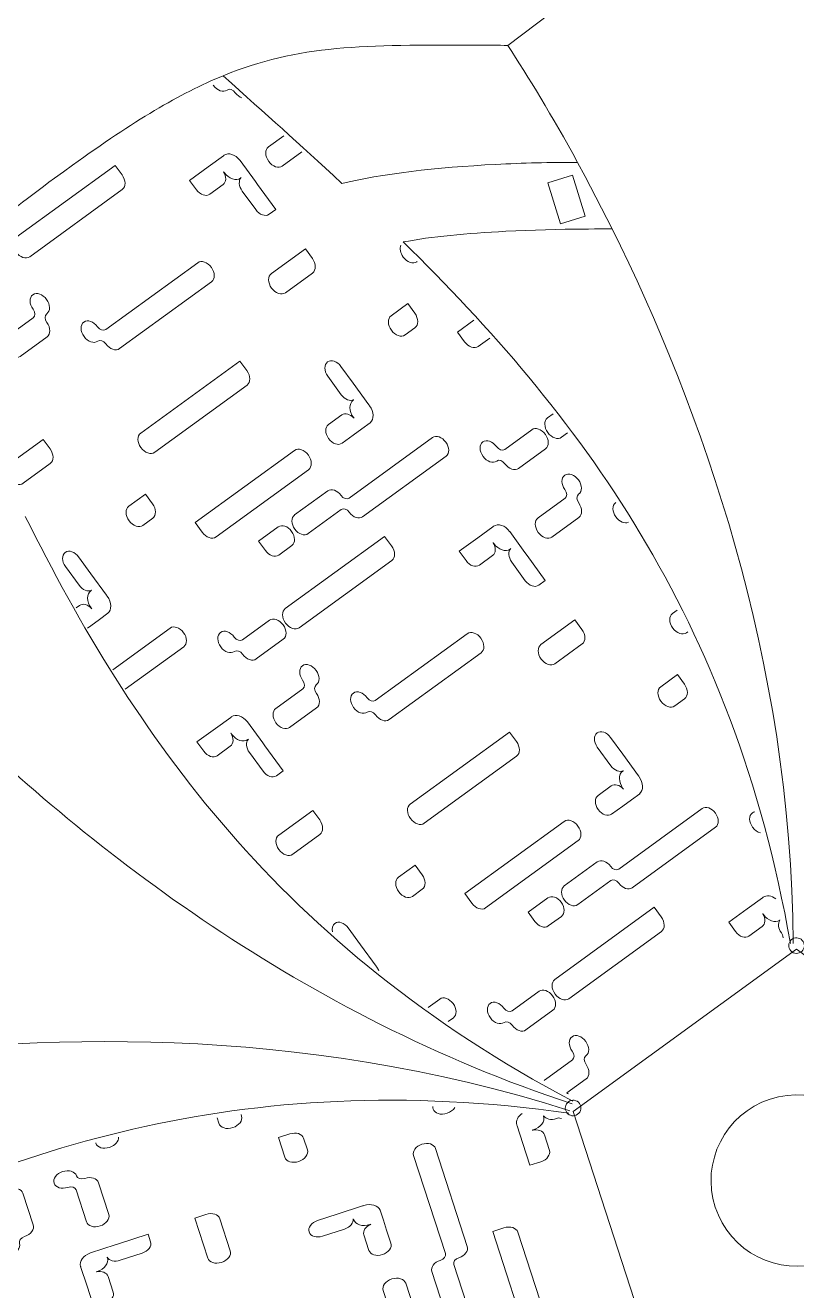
# Model space of a CAD drawing. Header units: inches. Extents: x -134 to 2453, y -1216 to 100.
# Drawn here: x 812.9 to 961.6, y -291.8 to -47.9 of the extents above; entities that cross this region are included whole.
import ezdxf

# ---------------------------------------------------------------- set-up
doc = ezdxf.new("R2010")
doc.units = ezdxf.units.IN
doc.header["$MEASUREMENT"] = 0
for name, color, linetype in [('creasing lines', 7, 'Continuous'), ('red cutouts', 7, 'Continuous'), ('your design', 7, 'Continuous')]:
    doc.layers.add(name, color=color, linetype=linetype)

# ---------------------------------------------------------------- blocks, each defined once
blk = doc.blocks.new('block 6')
at = {"layer": 'your design', "color": 3, "lineweight": 5}
blk.add_lwpolyline([(888.48, -93.44), (888.41, -93.49)], dxfattribs=at)
for points, knots in [([(854.65, -61.92), (854.2, -61.75), (853.75, -61.4), (853.4, -60.92), (852.96, -60.31), (852.25, -60.07), (851.82, -60.39), (851.1, -60.91), (849.93, -60.51), (849.18, -59.49), (849.17, -59.48), (849.16, -59.46), (849.15, -59.44)], [0, 0, 0, 0, 1, 1, 1, 2, 2, 2, 3, 3, 3, 4, 4, 4, 4]), ([(866.21, -72.31), (866.21, -72.31), (862.46, -75.04), (862.46, -75.04), (861.74, -75.56), (860.57, -75.16), (859.83, -74.14), (859.09, -73.12), (859.07, -71.88), (859.79, -71.36), (859.79, -71.36), (862.77, -69.19), (862.77, -69.19)], [0, 0, 0, 0, 1, 1, 1, 2, 2, 2, 3, 3, 3, 4, 4, 4, 4]), ([(844.6, -77.8), (844.6, -77.8), (848.16, -75.21), (848.16, -75.21), (848.16, -75.21), (851.1, -73.08), (851.1, -73.08), (851.14, -73.04), (851.18, -73.01), (851.22, -72.97), (852.06, -72.36), (853.42, -72.81), (854.31, -73.96), (854.31, -73.96), (854.32, -73.96), (854.32, -73.96), (854.32, -73.96), (857.27, -78.01), (857.27, -78.01), (857.27, -78.01), (857.68, -78.58), (857.68, -78.58), (857.68, -78.58), (861.19, -83.41), (861.19, -83.41), (861.19, -83.41), (859.92, -84.33), (859.92, -84.33), (859.21, -84.84), (858.06, -84.45), (857.34, -83.45), (857.34, -83.45), (854.72, -79.86), (854.72, -79.86), (854.06, -78.94), (853.99, -77.85), (854.52, -77.28), (854.52, -77.28), (854.52, -77.28), (854.52, -77.28), (854.49, -77.31), (854.46, -77.34), (854.42, -77.37), (853.56, -77.99), (852.15, -77.51), (851.27, -76.3), (851.23, -76.24), (851.19, -76.19), (851.16, -76.13), (851.16, -76.13), (851.15, -76.14), (851.15, -76.14), (851.72, -77.08), (851.69, -78.15), (851.03, -78.62), (851.03, -78.62), (848.49, -80.47), (848.49, -80.47), (847.78, -80.98), (846.64, -80.6), (845.91, -79.6), (845.91, -79.6), (844.6, -77.8), (844.6, -77.8)], [0, 0, 0, 0, 1, 1, 1, 2, 2, 2, 3, 3, 3, 4, 4, 4, 5, 5, 5, 6, 6, 6, 7, 7, 7, 8, 8, 8, 9, 9, 9, 10, 10, 10, 11, 11, 11, 12, 12, 12, 13, 13, 13, 14, 14, 14, 15, 15, 15, 16, 16, 16, 17, 17, 17, 18, 18, 18, 19, 19, 19, 20, 20, 20, 21, 21, 21, 21]), ([(811.08, -88.82), (811.08, -88.82), (830.23, -74.91), (830.23, -74.91), (830.23, -74.91), (831.57, -76.76), (831.57, -76.76), (832.32, -77.79), (832.34, -79.03), (831.61, -79.56), (831.61, -79.56), (813.77, -92.52), (813.77, -92.52), (813.05, -93.05), (811.87, -92.65), (811.12, -91.62), (810.37, -90.59), (810.35, -89.35), (811.08, -88.82)], [0, 0, 0, 0, 1, 1, 1, 2, 2, 2, 3, 3, 3, 4, 4, 4, 5, 5, 5, 6, 6, 6, 6]), ([(868.29, -95.66), (868.29, -95.66), (863.05, -99.47), (863.05, -99.47), (862.32, -100), (861.14, -99.59), (860.39, -98.57), (859.64, -97.54), (859.63, -96.29), (860.36, -95.76), (860.36, -95.76), (866.9, -91), (866.9, -91), (866.9, -91), (868.25, -92.86), (868.25, -92.86), (869, -93.89), (869.01, -95.13), (868.29, -95.66)], [0, 0, 0, 0, 1, 1, 1, 2, 2, 2, 3, 3, 3, 4, 4, 4, 5, 5, 5, 6, 6, 6, 6]), ([(888.41, -93.49), (887.68, -94.02), (886.5, -93.62), (885.75, -92.59), (885.19, -91.82), (885.04, -90.92), (885.31, -90.3)], [0, 0, 0, 0, 1, 1, 1, 2, 2, 2, 2]), ([(848.78, -94.57), (849.52, -95.59), (849.54, -96.83), (848.82, -97.36), (848.82, -97.36), (831.1, -110.23), (831.1, -110.23), (830.37, -110.76), (829.2, -110.36), (828.46, -109.34), (828.02, -108.72), (827.31, -108.49), (826.88, -108.8), (826.16, -109.33), (824.99, -108.93), (824.24, -107.91), (823.5, -106.89), (823.49, -105.65), (824.21, -105.12), (824.93, -104.6), (826.1, -105), (826.84, -106.02), (827.29, -106.63), (827.99, -106.87), (828.42, -106.55), (828.42, -106.55), (846.15, -93.68), (846.15, -93.68), (846.87, -93.15), (848.04, -93.55), (848.78, -94.57)], [0, 0, 0, 0, 1, 1, 1, 2, 2, 2, 3, 3, 3, 4, 4, 4, 5, 5, 5, 6, 6, 6, 7, 7, 7, 8, 8, 8, 9, 9, 9, 10, 10, 10, 10]), ([(809.25, -108.08), (809.25, -108.08), (814.44, -104.3), (814.44, -104.3), (814.88, -103.99), (814.87, -103.25), (814.42, -102.64), (813.68, -101.62), (813.66, -100.38), (814.39, -99.85), (815.11, -99.33), (816.28, -99.73), (817.02, -100.75), (817.76, -101.77), (817.78, -103.01), (817.06, -103.53), (816.63, -103.85), (816.63, -104.59), (817.08, -105.2), (817.82, -106.22), (817.84, -107.46), (817.12, -107.98), (817.12, -107.98), (811.92, -111.76), (811.92, -111.76), (811.2, -112.28), (810.02, -111.89), (809.28, -110.86), (808.54, -109.84), (808.52, -108.61), (809.25, -108.08)], [0, 0, 0, 0, 1, 1, 1, 2, 2, 2, 3, 3, 3, 4, 4, 4, 5, 5, 5, 6, 6, 6, 7, 7, 7, 8, 8, 8, 9, 9, 9, 10, 10, 10, 10]), ([(883.44, -103.89), (883.44, -103.89), (886.65, -101.56), (886.65, -101.56), (886.65, -101.56), (887.99, -103.41), (887.99, -103.41), (888.74, -104.44), (888.75, -105.69), (888.03, -106.21), (888.03, -106.21), (886.13, -107.59), (886.13, -107.59), (885.4, -108.12), (884.22, -107.72), (883.48, -106.69), (882.73, -105.66), (882.71, -104.42), (883.44, -103.89)], [0, 0, 0, 0, 1, 1, 1, 2, 2, 2, 3, 3, 3, 4, 4, 4, 5, 5, 5, 6, 6, 6, 6]), ([(902.44, -108.19), (902.44, -108.19), (900.22, -109.8), (900.22, -109.8), (899.5, -110.33), (898.32, -109.93), (897.57, -108.9), (897.57, -108.9), (896.22, -107.05), (896.22, -107.05), (896.22, -107.05), (899.35, -104.77), (899.35, -104.77)], [0, 0, 0, 0, 1, 1, 1, 2, 2, 2, 3, 3, 3, 4, 4, 4, 4]), ([(854.27, -112.63), (854.27, -112.63), (855.62, -114.48), (855.62, -114.48), (856.37, -115.51), (856.38, -116.76), (855.66, -117.28), (855.66, -117.28), (837.86, -130.22), (837.86, -130.22), (837.13, -130.74), (835.95, -130.34), (835.2, -129.31), (834.46, -128.28), (834.44, -127.04), (835.17, -126.51), (835.17, -126.51), (854.27, -112.63), (854.27, -112.63)], [0, 0, 0, 0, 1, 1, 1, 2, 2, 2, 3, 3, 3, 4, 4, 4, 5, 5, 5, 6, 6, 6, 6]), ([(873.9, -123.02), (874.54, -122.55), (875.55, -122.84), (876.28, -123.65), (876.28, -123.65), (876.28, -123.65), (876.28, -123.65), (876.24, -123.6), (876.2, -123.55), (876.16, -123.5), (875.28, -122.29), (875.26, -120.8), (876.12, -120.17), (876.15, -120.15), (876.2, -120.12), (876.24, -120.1), (876.24, -120.1), (876.23, -120.1), (876.23, -120.1), (875.52, -120.44), (874.5, -120.04), (873.83, -119.12), (873.83, -119.12), (871.21, -115.52), (871.21, -115.52), (870.49, -114.52), (870.47, -113.31), (871.18, -112.8), (871.88, -112.28), (873.03, -112.67), (873.76, -113.67), (873.76, -113.67), (876.1, -116.9), (876.1, -116.9), (876.1, -116.9), (876.1, -116.9), (876.1, -116.9), (876.1, -116.9), (879.12, -121.06), (879.12, -121.06), (879.17, -121.12), (879.22, -121.18), (879.27, -121.24), (880.13, -122.43), (880.16, -123.87), (879.37, -124.52), (879.37, -124.52), (879.37, -124.54), (879.37, -124.54), (879.37, -124.54), (877.78, -125.7), (877.78, -125.7), (877.78, -125.7), (876.11, -126.91), (876.11, -126.91), (876.11, -126.91), (873.97, -128.47), (873.97, -128.47), (873.26, -128.98), (872.11, -128.59), (871.39, -127.59), (870.66, -126.59), (870.64, -125.38), (871.35, -124.87), (871.35, -124.87), (873.9, -123.02), (873.9, -123.02)], [0, 0, 0, 0, 1, 1, 1, 2, 2, 2, 3, 3, 3, 4, 4, 4, 5, 5, 5, 6, 6, 6, 7, 7, 7, 8, 8, 8, 9, 9, 9, 10, 10, 10, 11, 11, 11, 12, 12, 12, 13, 13, 13, 14, 14, 14, 15, 15, 15, 16, 16, 16, 17, 17, 17, 18, 18, 18, 19, 19, 19, 20, 20, 20, 21, 21, 21, 22, 22, 22, 22]), ([(917.42, -126.47), (917.42, -126.47), (916.27, -127.31), (916.27, -127.31), (915.55, -127.84), (914.37, -127.44), (913.62, -126.41), (912.87, -125.38), (912.85, -124.13), (913.58, -123.6), (913.58, -123.6), (914.65, -122.83), (914.65, -122.83)], [0, 0, 0, 0, 1, 1, 1, 2, 2, 2, 3, 3, 3, 4, 4, 4, 4]), ([(901.1, -128.22), (901.83, -127.69), (903, -128.09), (903.74, -129.11), (904.19, -129.73), (904.89, -129.96), (905.32, -129.65), (905.32, -129.65), (910.52, -125.87), (910.52, -125.87), (911.24, -125.35), (912.41, -125.75), (913.15, -126.77), (913.9, -127.79), (913.91, -129.03), (913.19, -129.55), (913.19, -129.55), (907.99, -133.33), (907.99, -133.33), (907.27, -133.85), (906.1, -133.45), (905.36, -132.43), (904.91, -131.82), (904.21, -131.58), (903.78, -131.9), (903.05, -132.42), (901.88, -132.02), (901.14, -131), (900.4, -129.98), (900.38, -128.74), (901.1, -128.22)], [0, 0, 0, 0, 1, 1, 1, 2, 2, 2, 3, 3, 3, 4, 4, 4, 5, 5, 5, 6, 6, 6, 7, 7, 7, 8, 8, 8, 9, 9, 9, 10, 10, 10, 10]), ([(809.31, -134.06), (809.2, -133.41), (809.36, -132.81), (809.81, -132.49), (809.81, -132.49), (816.36, -127.73), (816.36, -127.73), (816.36, -127.73), (817.7, -129.58), (817.7, -129.58), (818.45, -130.61), (818.47, -131.86), (817.74, -132.38), (817.74, -132.38), (812.5, -136.19), (812.5, -136.19), (811.82, -136.69), (810.74, -136.36), (809.99, -135.47)], [0, 0, 0, 0, 1, 1, 1, 2, 2, 2, 3, 3, 3, 4, 4, 4, 5, 5, 5, 6, 6, 6, 6]), ([(894.01, -130.98), (894.01, -130.98), (877.94, -142.65), (877.94, -142.65), (877.24, -143.17), (876.09, -142.78), (875.37, -141.78), (874.94, -141.18), (874.25, -140.95), (873.83, -141.26), (873.83, -141.26), (873.82, -141.26), (873.82, -141.26), (873.82, -141.26), (873.82, -141.26), (873.82, -141.26), (873.82, -141.26), (867.44, -145.89), (867.44, -145.89), (866.73, -146.41), (865.59, -146.02), (864.87, -145.02), (864.15, -144.03), (864.13, -142.82), (864.83, -142.31), (864.83, -142.31), (864.84, -142.31), (864.84, -142.31), (864.84, -142.31), (864.83, -142.3), (864.83, -142.3), (864.83, -142.3), (871.22, -137.67), (871.22, -137.67), (871.92, -137.15), (873.07, -137.54), (873.79, -138.54), (874.22, -139.14), (874.91, -139.37), (875.34, -139.06), (875.34, -139.06), (891.4, -127.39), (891.4, -127.39), (892.11, -126.88), (893.25, -127.27), (893.97, -128.26), (894.7, -129.26), (894.71, -130.47), (894.01, -130.98)], [0, 0, 0, 0, 1, 1, 1, 2, 2, 2, 3, 3, 3, 4, 4, 4, 5, 5, 5, 6, 6, 6, 7, 7, 7, 8, 8, 8, 9, 9, 9, 10, 10, 10, 11, 11, 11, 12, 12, 12, 13, 13, 13, 14, 14, 14, 15, 15, 15, 16, 16, 16, 16]), ([(849.68, -146.53), (848.95, -147.05), (847.77, -146.65), (847.02, -145.62), (847.02, -145.62), (845.68, -143.77), (845.68, -143.77), (845.68, -143.77), (864.82, -129.86), (864.82, -129.86), (865.55, -129.33), (866.73, -129.73), (867.48, -130.76), (868.23, -131.79), (868.24, -133.04), (867.52, -133.57), (867.52, -133.57), (849.68, -146.53), (849.68, -146.53)], [0, 0, 0, 0, 1, 1, 1, 2, 2, 2, 3, 3, 3, 4, 4, 4, 5, 5, 5, 6, 6, 6, 6]), ([(911.75, -142.87), (911.75, -142.87), (916.95, -139.09), (916.95, -139.09), (917.38, -138.78), (917.37, -138.04), (916.92, -137.42), (916.18, -136.4), (916.17, -135.17), (916.89, -134.64), (917.61, -134.12), (918.78, -134.51), (919.52, -135.53), (920.27, -136.56), (920.28, -137.79), (919.56, -138.32), (919.13, -138.63), (919.14, -139.37), (919.58, -139.99), (920.32, -141.01), (920.34, -142.24), (919.62, -142.77), (919.62, -142.77), (914.42, -146.55), (914.42, -146.55), (913.7, -147.07), (912.53, -146.67), (911.78, -145.65), (911.04, -144.63), (911.03, -143.39), (911.75, -142.87)], [0, 0, 0, 0, 1, 1, 1, 2, 2, 2, 3, 3, 3, 4, 4, 4, 5, 5, 5, 6, 6, 6, 7, 7, 7, 8, 8, 8, 9, 9, 9, 10, 10, 10, 10]), ([(832.89, -140.61), (832.89, -140.61), (836.1, -138.28), (836.1, -138.28), (836.1, -138.28), (837.45, -140.13), (837.45, -140.13), (838.19, -141.16), (838.21, -142.41), (837.48, -142.94), (837.48, -142.94), (835.59, -144.32), (835.59, -144.32), (834.86, -144.84), (833.68, -144.44), (832.93, -143.41), (832.18, -142.38), (832.17, -141.14), (832.89, -140.61)], [0, 0, 0, 0, 1, 1, 1, 2, 2, 2, 3, 3, 3, 4, 4, 4, 5, 5, 5, 6, 6, 6, 6]), ([(929.16, -143.71), (928.43, -144.03), (927.42, -143.62), (926.75, -142.69), (926, -141.67), (925.99, -140.44), (926.71, -139.91), (926.72, -139.9), (926.73, -139.9), (926.75, -139.89)], [0, 0, 0, 0, 1, 1, 1, 2, 2, 2, 3, 3, 3, 3]), ([(913.14, -154.92), (913.14, -154.92), (911.87, -155.84), (911.87, -155.84), (911.17, -156.35), (910.02, -155.96), (909.29, -154.97), (909.29, -154.97), (906.68, -151.37), (906.68, -151.37), (906.02, -150.45), (905.95, -149.36), (906.48, -148.79), (906.48, -148.79), (906.48, -148.79), (906.48, -148.79), (906.44, -148.82), (906.41, -148.85), (906.37, -148.88), (905.52, -149.5), (904.11, -149.02), (903.22, -147.81), (903.18, -147.76), (903.15, -147.7), (903.11, -147.64), (903.11, -147.64), (903.11, -147.65), (903.11, -147.65), (903.68, -148.59), (903.64, -149.66), (902.99, -150.13), (902.99, -150.13), (900.45, -151.98), (900.45, -151.98), (899.74, -152.49), (898.59, -152.11), (897.87, -151.11), (897.87, -151.11), (896.56, -149.31), (896.56, -149.31), (896.56, -149.31), (900.11, -146.72), (900.11, -146.72), (900.11, -146.72), (903.05, -144.59), (903.05, -144.59), (903.09, -144.55), (903.13, -144.52), (903.18, -144.48), (904.02, -143.87), (905.38, -144.32), (906.26, -145.47), (906.26, -145.47), (906.28, -145.47), (906.28, -145.47), (906.28, -145.47), (909.22, -149.52), (909.22, -149.52), (909.22, -149.52), (909.64, -150.09), (909.64, -150.09), (909.64, -150.09), (913.14, -154.92), (913.14, -154.92)], [0, 0, 0, 0, 1, 1, 1, 2, 2, 2, 3, 3, 3, 4, 4, 4, 5, 5, 5, 6, 6, 6, 7, 7, 7, 8, 8, 8, 9, 9, 9, 10, 10, 10, 11, 11, 11, 12, 12, 12, 13, 13, 13, 14, 14, 14, 15, 15, 15, 16, 16, 16, 17, 17, 17, 18, 18, 18, 19, 19, 19, 20, 20, 20, 21, 21, 21, 21]), ([(864.29, -148.18), (864.29, -148.18), (861.76, -150.02), (861.76, -150.02), (861.06, -150.53), (859.91, -150.14), (859.19, -149.15), (859.19, -149.15), (857.88, -147.35), (857.88, -147.35), (857.88, -147.35), (861.69, -144.59), (861.69, -144.59), (862.39, -144.08), (863.54, -144.46), (864.26, -145.46), (864.98, -146.46), (865, -147.66), (864.29, -148.18)], [0, 0, 0, 0, 1, 1, 1, 2, 2, 2, 3, 3, 3, 4, 4, 4, 5, 5, 5, 6, 6, 6, 6]), ([(883.57, -151.07), (883.57, -151.07), (865.73, -164.03), (865.73, -164.03), (865, -164.56), (863.82, -164.16), (863.07, -163.13), (862.33, -162.1), (862.31, -160.86), (863.04, -160.33), (863.04, -160.33), (882.18, -146.42), (882.18, -146.42), (882.18, -146.42), (883.53, -148.27), (883.53, -148.27), (884.28, -149.3), (884.29, -150.55), (883.57, -151.07)], [0, 0, 0, 0, 1, 1, 1, 2, 2, 2, 3, 3, 3, 4, 4, 4, 5, 5, 5, 6, 6, 6, 6]), ([(822.72, -160.21), (822.72, -160.21), (823.35, -159.75), (823.35, -159.75), (824, -159.28), (825.01, -159.56), (825.73, -160.38), (825.73, -160.38), (825.73, -160.38), (825.73, -160.38), (825.69, -160.33), (825.65, -160.28), (825.61, -160.22), (824.73, -159.01), (824.71, -157.52), (825.57, -156.9), (825.61, -156.87), (825.65, -156.85), (825.69, -156.82), (825.69, -156.82), (825.69, -156.82), (825.69, -156.82), (824.98, -157.17), (823.95, -156.76), (823.28, -155.84), (823.28, -155.84), (820.67, -152.24), (820.67, -152.24), (819.94, -151.24), (819.92, -150.03), (820.63, -149.52), (821.34, -149.01), (822.48, -149.4), (823.21, -150.4), (823.21, -150.4), (825.56, -153.62), (825.56, -153.62), (825.56, -153.62), (825.56, -153.62), (825.56, -153.62), (825.56, -153.62), (828.58, -157.78), (828.58, -157.78), (828.63, -157.84), (828.67, -157.9), (828.72, -157.97), (829.58, -159.15), (829.62, -160.6), (828.82, -161.25), (828.82, -161.25), (828.83, -161.26), (828.83, -161.26), (828.83, -161.26), (827.24, -162.42), (827.24, -162.42), (827.24, -162.42), (825.56, -163.64), (825.56, -163.64), (825.56, -163.64), (824.94, -164.09), (824.94, -164.09)], [0, 0, 0, 0, 1, 1, 1, 2, 2, 2, 3, 3, 3, 4, 4, 4, 5, 5, 5, 6, 6, 6, 7, 7, 7, 8, 8, 8, 9, 9, 9, 10, 10, 10, 11, 11, 11, 12, 12, 12, 13, 13, 13, 14, 14, 14, 15, 15, 15, 16, 16, 16, 17, 17, 17, 18, 18, 18, 19, 19, 19, 20, 20, 20, 20]), ([(940.6, -164.83), (940.6, -164.83), (940.36, -165), (940.36, -165), (939.63, -165.53), (938.45, -165.13), (937.71, -164.1), (936.96, -163.07), (936.94, -161.83), (937.67, -161.3), (937.67, -161.3), (938.57, -160.64), (938.57, -160.64)], [0, 0, 0, 0, 1, 1, 1, 2, 2, 2, 3, 3, 3, 4, 4, 4, 4]), ([(850.56, -164.94), (851.28, -164.42), (852.45, -164.82), (853.19, -165.84), (853.64, -166.45), (854.34, -166.69), (854.77, -166.37), (854.77, -166.37), (859.97, -162.6), (859.97, -162.6), (860.69, -162.07), (861.86, -162.47), (862.61, -163.49), (863.35, -164.51), (863.37, -165.75), (862.64, -166.27), (862.64, -166.27), (857.45, -170.05), (857.45, -170.05), (856.72, -170.58), (855.55, -170.18), (854.81, -169.16), (854.37, -168.54), (853.66, -168.31), (853.23, -168.62), (852.51, -169.14), (851.34, -168.75), (850.59, -167.73), (849.85, -166.7), (849.84, -165.47), (850.56, -164.94)], [0, 0, 0, 0, 1, 1, 1, 2, 2, 2, 3, 3, 3, 4, 4, 4, 5, 5, 5, 6, 6, 6, 7, 7, 7, 8, 8, 8, 9, 9, 9, 10, 10, 10, 10]), ([(920.24, -167.17), (920.24, -167.17), (915, -170.98), (915, -170.98), (914.27, -171.51), (913.09, -171.11), (912.35, -170.08), (911.6, -169.05), (911.58, -167.8), (912.31, -167.27), (912.31, -167.27), (918.86, -162.51), (918.86, -162.51), (918.86, -162.51), (920.2, -164.37), (920.2, -164.37), (920.95, -165.4), (920.97, -166.64), (920.24, -167.17)], [0, 0, 0, 0, 1, 1, 1, 2, 2, 2, 3, 3, 3, 4, 4, 4, 5, 5, 5, 6, 6, 6, 6]), ([(829.8, -172.14), (829.8, -172.14), (840.85, -164.11), (840.85, -164.11), (841.56, -163.6), (842.7, -163.99), (843.43, -164.99), (844.15, -165.98), (844.17, -167.19), (843.46, -167.71), (843.46, -167.71), (832.19, -175.89), (832.19, -175.89)], [0, 0, 0, 0, 1, 1, 1, 2, 2, 2, 3, 3, 3, 4, 4, 4, 4]), ([(900.77, -168.87), (900.77, -168.87), (883.05, -181.74), (883.05, -181.74), (882.33, -182.27), (881.16, -181.87), (880.42, -180.85), (879.97, -180.23), (879.27, -180), (878.84, -180.31), (878.11, -180.84), (876.94, -180.44), (876.2, -179.42), (875.46, -178.4), (875.44, -177.16), (876.16, -176.63), (876.89, -176.11), (878.06, -176.51), (878.8, -177.53), (879.25, -178.14), (879.95, -178.38), (880.38, -178.06), (880.38, -178.06), (898.1, -165.19), (898.1, -165.19), (898.82, -164.67), (899.99, -165.06), (900.74, -166.08), (901.48, -167.11), (901.49, -168.34), (900.77, -168.87)], [0, 0, 0, 0, 1, 1, 1, 2, 2, 2, 3, 3, 3, 4, 4, 4, 5, 5, 5, 6, 6, 6, 7, 7, 7, 8, 8, 8, 9, 9, 9, 10, 10, 10, 10]), ([(861.2, -179.59), (861.2, -179.59), (866.4, -175.82), (866.4, -175.82), (866.83, -175.5), (866.82, -174.76), (866.38, -174.15), (865.64, -173.13), (865.62, -171.89), (866.34, -171.36), (867.06, -170.84), (868.24, -171.24), (868.98, -172.26), (869.72, -173.28), (869.74, -174.52), (869.01, -175.04), (868.58, -175.36), (868.59, -176.1), (869.03, -176.71), (869.78, -177.73), (869.79, -178.97), (869.07, -179.49), (869.07, -179.49), (863.87, -183.27), (863.87, -183.27), (863.15, -183.79), (861.98, -183.4), (861.24, -182.38), (860.5, -181.35), (860.48, -180.12), (861.2, -179.59)], [0, 0, 0, 0, 1, 1, 1, 2, 2, 2, 3, 3, 3, 4, 4, 4, 5, 5, 5, 6, 6, 6, 7, 7, 7, 8, 8, 8, 9, 9, 9, 10, 10, 10, 10]), ([(935.4, -175.4), (935.4, -175.4), (938.6, -173.07), (938.6, -173.07), (938.6, -173.07), (939.95, -174.92), (939.95, -174.92), (940.69, -175.95), (940.71, -177.2), (939.98, -177.73), (939.98, -177.73), (938.09, -179.1), (938.09, -179.1), (937.36, -179.63), (936.18, -179.23), (935.43, -178.2), (934.68, -177.17), (934.67, -175.93), (935.4, -175.4)], [0, 0, 0, 0, 1, 1, 1, 2, 2, 2, 3, 3, 3, 4, 4, 4, 5, 5, 5, 6, 6, 6, 6]), ([(847.32, -187.83), (847.32, -187.83), (846.01, -186.03), (846.01, -186.03), (846.01, -186.03), (849.57, -183.45), (849.57, -183.45), (849.57, -183.45), (852.51, -181.31), (852.51, -181.31), (852.55, -181.28), (852.59, -181.24), (852.63, -181.21), (853.47, -180.6), (854.83, -181.04), (855.72, -182.19), (855.72, -182.19), (855.73, -182.19), (855.73, -182.19), (855.73, -182.19), (858.68, -186.24), (858.68, -186.24), (858.68, -186.24), (859.09, -186.81), (859.09, -186.81), (859.09, -186.81), (862.6, -191.64), (862.6, -191.64), (862.6, -191.64), (861.33, -192.56), (861.33, -192.56), (860.62, -193.08), (859.47, -192.69), (858.75, -191.69), (858.75, -191.69), (856.13, -188.09), (856.13, -188.09), (855.47, -187.18), (855.4, -186.09), (855.93, -185.52), (855.93, -185.52), (855.93, -185.51), (855.93, -185.51), (855.9, -185.54), (855.87, -185.58), (855.83, -185.6), (854.97, -186.23), (853.56, -185.75), (852.68, -184.53), (852.64, -184.48), (852.6, -184.42), (852.57, -184.37), (852.57, -184.37), (852.56, -184.37), (852.56, -184.37), (853.13, -185.32), (853.1, -186.38), (852.44, -186.86), (852.44, -186.86), (849.9, -188.7), (849.9, -188.7), (849.19, -189.22), (848.05, -188.83), (847.32, -187.83)], [0, 0, 0, 0, 1, 1, 1, 2, 2, 2, 3, 3, 3, 4, 4, 4, 5, 5, 5, 6, 6, 6, 7, 7, 7, 8, 8, 8, 9, 9, 9, 10, 10, 10, 11, 11, 11, 12, 12, 12, 13, 13, 13, 14, 14, 14, 15, 15, 15, 16, 16, 16, 17, 17, 17, 18, 18, 18, 19, 19, 19, 20, 20, 20, 21, 21, 21, 21]), ([(887.16, -200.82), (886.41, -199.8), (886.39, -198.55), (887.12, -198.02), (887.12, -198.02), (906.23, -184.14), (906.23, -184.14), (906.23, -184.14), (907.58, -185.99), (907.58, -185.99), (908.32, -187.02), (908.34, -188.27), (907.61, -188.79), (907.61, -188.79), (889.81, -201.73), (889.81, -201.73), (889.09, -202.25), (887.91, -201.85), (887.16, -200.82)], [0, 0, 0, 0, 1, 1, 1, 2, 2, 2, 3, 3, 3, 4, 4, 4, 5, 5, 5, 6, 6, 6, 6]), ([(928.11, -195.01), (927.23, -193.8), (927.21, -192.31), (928.07, -191.68), (928.11, -191.66), (928.15, -191.63), (928.19, -191.61), (928.19, -191.61), (928.19, -191.61), (928.19, -191.61), (927.48, -191.95), (926.45, -191.55), (925.78, -190.63), (925.78, -190.63), (923.17, -187.03), (923.17, -187.03), (922.44, -186.03), (922.43, -184.82), (923.13, -184.31), (923.84, -183.79), (924.98, -184.18), (925.71, -185.18), (925.71, -185.18), (928.06, -188.41), (928.06, -188.41), (928.06, -188.41), (928.06, -188.41), (928.06, -188.41), (928.06, -188.41), (931.08, -192.57), (931.08, -192.57), (931.13, -192.63), (931.18, -192.69), (931.22, -192.75), (932.08, -193.94), (932.12, -195.38), (931.32, -196.03), (931.32, -196.03), (931.33, -196.05), (931.33, -196.05), (931.33, -196.05), (929.74, -197.21), (929.74, -197.21), (929.74, -197.21), (928.06, -198.42), (928.06, -198.42), (928.06, -198.42), (925.92, -199.98), (925.92, -199.98), (925.21, -200.49), (924.07, -200.1), (923.34, -199.1), (922.62, -198.1), (922.6, -196.89), (923.31, -196.38), (923.31, -196.38), (925.85, -194.53), (925.85, -194.53), (926.5, -194.06), (927.51, -194.35), (928.23, -195.16), (928.23, -195.16), (928.23, -195.16), (928.23, -195.16), (928.19, -195.11), (928.15, -195.06), (928.11, -195.01)], [0, 0, 0, 0, 1, 1, 1, 2, 2, 2, 3, 3, 3, 4, 4, 4, 5, 5, 5, 6, 6, 6, 7, 7, 7, 8, 8, 8, 9, 9, 9, 10, 10, 10, 11, 11, 11, 12, 12, 12, 13, 13, 13, 14, 14, 14, 15, 15, 15, 16, 16, 16, 17, 17, 17, 18, 18, 18, 19, 19, 19, 20, 20, 20, 21, 21, 21, 22, 22, 22, 22]), ([(869.69, -203.89), (869.69, -203.89), (864.46, -207.7), (864.46, -207.7), (863.73, -208.23), (862.55, -207.83), (861.8, -206.8), (861.05, -205.77), (861.04, -204.52), (861.76, -204), (861.76, -204), (868.31, -199.24), (868.31, -199.24), (868.31, -199.24), (869.66, -201.09), (869.66, -201.09), (870.41, -202.12), (870.42, -203.37), (869.69, -203.89)], [0, 0, 0, 0, 1, 1, 1, 2, 2, 2, 3, 3, 3, 4, 4, 4, 5, 5, 5, 6, 6, 6, 6]), ([(945.96, -202.49), (945.96, -202.49), (929.9, -214.16), (929.9, -214.16), (929.19, -214.68), (928.05, -214.29), (927.33, -213.29), (926.89, -212.69), (926.2, -212.46), (925.78, -212.77), (925.78, -212.77), (925.77, -212.77), (925.77, -212.77), (925.77, -212.77), (925.78, -212.77), (925.78, -212.77), (925.78, -212.77), (919.39, -217.41), (919.39, -217.41), (918.69, -217.92), (917.55, -217.53), (916.82, -216.53), (916.1, -215.54), (916.08, -214.33), (916.79, -213.82), (916.79, -213.82), (916.79, -213.82), (916.79, -213.82), (916.79, -213.82), (916.79, -213.81), (916.79, -213.81), (916.79, -213.81), (923.17, -209.18), (923.17, -209.18), (923.88, -208.66), (925.02, -209.05), (925.75, -210.05), (926.18, -210.65), (926.87, -210.88), (927.29, -210.57), (927.29, -210.57), (943.36, -198.9), (943.36, -198.9), (944.06, -198.39), (945.2, -198.78), (945.93, -199.77), (946.65, -200.77), (946.67, -201.98), (945.96, -202.49)], [0, 0, 0, 0, 1, 1, 1, 2, 2, 2, 3, 3, 3, 4, 4, 4, 5, 5, 5, 6, 6, 6, 7, 7, 7, 8, 8, 8, 9, 9, 9, 10, 10, 10, 11, 11, 11, 12, 12, 12, 13, 13, 13, 14, 14, 14, 15, 15, 15, 16, 16, 16, 16]), ([(954.6, -203.59), (954.06, -203.46), (953.51, -203.09), (953.1, -202.51), (952.35, -201.49), (952.34, -200.25), (953.06, -199.73), (953.19, -199.63), (953.34, -199.57), (953.5, -199.53)], [0, 0, 0, 0, 1, 1, 1, 2, 2, 2, 3, 3, 3, 3]), ([(901.63, -218.04), (900.91, -218.56), (899.73, -218.16), (898.98, -217.14), (898.98, -217.14), (897.63, -215.28), (897.63, -215.28), (897.63, -215.28), (916.78, -201.37), (916.78, -201.37), (917.51, -200.84), (918.69, -201.24), (919.44, -202.27), (920.18, -203.3), (920.2, -204.55), (919.47, -205.08), (919.47, -205.08), (901.63, -218.04), (901.63, -218.04)], [0, 0, 0, 0, 1, 1, 1, 2, 2, 2, 3, 3, 3, 4, 4, 4, 5, 5, 5, 6, 6, 6, 6]), ([(884.85, -212.12), (884.85, -212.12), (888.05, -209.79), (888.05, -209.79), (888.05, -209.79), (889.4, -211.65), (889.4, -211.65), (890.15, -212.67), (890.16, -213.92), (889.44, -214.45), (889.44, -214.45), (887.54, -215.83), (887.54, -215.83), (886.81, -216.35), (885.63, -215.95), (884.89, -214.92), (884.14, -213.9), (884.12, -212.65), (884.85, -212.12)], [0, 0, 0, 0, 1, 1, 1, 2, 2, 2, 3, 3, 3, 4, 4, 4, 5, 5, 5, 6, 6, 6, 6]), ([(916.22, -216.97), (916.94, -217.97), (916.96, -219.17), (916.25, -219.69), (916.25, -219.69), (913.71, -221.53), (913.71, -221.53), (913.01, -222.04), (911.87, -221.65), (911.14, -220.66), (911.14, -220.66), (909.84, -218.86), (909.84, -218.86), (909.84, -218.86), (913.64, -216.1), (913.64, -216.1), (914.35, -215.59), (915.49, -215.97), (916.22, -216.97)], [0, 0, 0, 0, 1, 1, 1, 2, 2, 2, 3, 3, 3, 4, 4, 4, 5, 5, 5, 6, 6, 6, 6]), ([(958.98, -223.81), (958.95, -223.61), (958.91, -223.41), (958.87, -223.21), (958.87, -223.21), (958.64, -222.88), (958.64, -222.88), (958.01, -222.01), (957.92, -221), (958.36, -220.4), (958.36, -220.39), (958.36, -220.38), (958.36, -220.37), (958.35, -220.37), (958.34, -220.38), (958.33, -220.39), (957.47, -221.01), (956.06, -220.53), (955.18, -219.32), (955.14, -219.27), (955.1, -219.21), (955.07, -219.15), (955.07, -219.15), (955.06, -219.16), (955.06, -219.16), (955.63, -220.1), (955.6, -221.17), (954.94, -221.64), (954.94, -221.64), (952.4, -223.49), (952.4, -223.49), (951.7, -224), (950.55, -223.62), (949.82, -222.62), (949.82, -222.62), (948.52, -220.82), (948.52, -220.82), (948.52, -220.82), (952.07, -218.24), (952.07, -218.24), (952.07, -218.24), (955.01, -216.1), (955.01, -216.1), (955.05, -216.06), (955.09, -216.03), (955.14, -215.99), (955.78, -215.52), (956.74, -215.68), (957.56, -216.31)], [0, 0, 0, 0, 1, 1, 1, 2, 2, 2, 3, 3, 3, 4, 4, 4, 5, 5, 5, 6, 6, 6, 7, 7, 7, 8, 8, 8, 9, 9, 9, 10, 10, 10, 11, 11, 11, 12, 12, 12, 13, 13, 13, 14, 14, 14, 15, 15, 15, 16, 16, 16, 16]), ([(935.52, -222.58), (935.52, -222.58), (917.68, -235.54), (917.68, -235.54), (916.96, -236.07), (915.78, -235.67), (915.03, -234.64), (914.28, -233.61), (914.26, -232.37), (914.99, -231.84), (914.99, -231.84), (934.14, -217.93), (934.14, -217.93), (934.14, -217.93), (935.49, -219.78), (935.49, -219.78), (936.23, -220.81), (936.25, -222.06), (935.52, -222.58)], [0, 0, 0, 0, 1, 1, 1, 2, 2, 2, 3, 3, 3, 4, 4, 4, 5, 5, 5, 6, 6, 6, 6]), ([(872.12, -222.67), (871.97, -222), (872.13, -221.37), (872.59, -221.03), (873.29, -220.52), (874.44, -220.91), (875.17, -221.91), (875.17, -221.91), (877.51, -225.14), (877.51, -225.14), (877.51, -225.14), (877.51, -225.14), (877.51, -225.14), (877.51, -225.14), (880.53, -229.29), (880.53, -229.29), (880.58, -229.35), (880.63, -229.41), (880.68, -229.48), (880.84, -229.7), (880.97, -229.93), (881.07, -230.16)], [0, 0, 0, 0, 1, 1, 1, 2, 2, 2, 3, 3, 3, 4, 4, 4, 5, 5, 5, 6, 6, 6, 7, 7, 7, 7]), ([(914.6, -237.78), (914.6, -237.78), (909.4, -241.56), (909.4, -241.56), (908.68, -242.09), (907.51, -241.69), (906.77, -240.67), (906.32, -240.05), (905.62, -239.82), (905.19, -240.13), (904.46, -240.66), (903.29, -240.26), (902.55, -239.24), (901.81, -238.22), (901.79, -236.98), (902.51, -236.45), (903.24, -235.93), (904.41, -236.33), (905.15, -237.35), (905.6, -237.96), (906.3, -238.2), (906.73, -237.88), (906.73, -237.88), (911.93, -234.11), (911.93, -234.11), (912.65, -233.58), (913.82, -233.98), (914.56, -235), (915.31, -236.02), (915.32, -237.26), (914.6, -237.78)], [0, 0, 0, 0, 1, 1, 1, 2, 2, 2, 3, 3, 3, 4, 4, 4, 5, 5, 5, 6, 6, 6, 7, 7, 7, 8, 8, 8, 9, 9, 9, 10, 10, 10, 10]), ([(890.55, -237.27), (890.55, -237.27), (892.81, -235.62), (892.81, -235.62), (893.52, -235.11), (894.66, -235.5), (895.38, -236.5), (896.11, -237.5), (896.12, -238.7), (895.42, -239.22), (895.42, -239.22), (894.41, -239.95), (894.41, -239.95)], [0, 0, 0, 0, 1, 1, 1, 2, 2, 2, 3, 3, 3, 4, 4, 4, 4]), ([(912.92, -251.34), (912.99, -251.25), (913.07, -251.17), (913.16, -251.1), (913.16, -251.1), (918.36, -247.33), (918.36, -247.33), (918.79, -247.01), (918.78, -246.27), (918.33, -245.66), (917.59, -244.64), (917.57, -243.4), (918.3, -242.87), (919.02, -242.35), (920.19, -242.75), (920.93, -243.77), (921.68, -244.79), (921.69, -246.03), (920.97, -246.55), (920.54, -246.87), (920.55, -247.61), (920.99, -248.22), (921.73, -249.24), (921.75, -250.48), (921.03, -251), (921.03, -251), (917.29, -253.72), (917.29, -253.72), (917.4, -253.77), (917.5, -253.83), (917.6, -253.88)], [0, 0, 0, 0, 1, 1, 1, 2, 2, 2, 3, 3, 3, 4, 4, 4, 5, 5, 5, 6, 6, 6, 7, 7, 7, 8, 8, 8, 9, 9, 9, 10, 10, 10, 10])]:
    blk.add_open_spline(points, degree=3, knots=knots, dxfattribs=at)
blk.add_open_spline([(885.31, -90.3), (885.31, -90.29), (885.31, -90.29), (885.3, -90.29)], degree=3, dxfattribs=at)
blk = doc.blocks.new('block 7')
at = {"layer": 'your design', "color": 3, "lineweight": 5}
for points, knots in [([(854.5, -257.87), (854.5, -257.87), (854.59, -258.16), (854.59, -258.16), (854.87, -259.01), (854.12, -260.01), (852.91, -260.4), (851.7, -260.8), (850.51, -260.43), (850.23, -259.57), (850.23, -259.57), (849.89, -258.51), (849.89, -258.51)], [0, 0, 0, 0, 1, 1, 1, 2, 2, 2, 3, 3, 3, 4, 4, 4, 4]), ([(895.69, -256.54), (895.4, -257.01), (894.87, -257.42), (894.2, -257.64), (893, -258.03), (891.82, -257.66), (891.54, -256.81), (891.49, -256.65), (891.47, -256.49), (891.49, -256.33)], [0, 0, 0, 0, 1, 1, 1, 2, 2, 2, 3, 3, 3, 3]), ([(916.27, -258.62), (916.07, -258.59), (915.87, -258.56), (915.66, -258.53), (915.66, -258.53), (915.28, -258.66), (915.28, -258.66), (914.26, -258.99), (913.27, -258.76), (912.84, -258.16), (912.83, -258.15), (912.82, -258.15), (912.8, -258.15), (912.81, -258.16), (912.81, -258.17), (912.82, -258.18), (913.14, -259.19), (912.25, -260.38), (910.83, -260.85), (910.76, -260.87), (910.7, -260.89), (910.63, -260.9), (910.63, -260.9), (910.63, -260.91), (910.63, -260.91), (911.71, -260.66), (912.71, -261.02), (912.96, -261.79), (912.96, -261.79), (913.93, -264.78), (913.93, -264.78), (914.2, -265.61), (913.48, -266.58), (912.31, -266.96), (912.31, -266.96), (910.19, -267.65), (910.19, -267.65), (910.19, -267.65), (908.83, -263.47), (908.83, -263.47), (908.83, -263.47), (907.71, -260.02), (907.71, -260.02), (907.69, -259.97), (907.67, -259.92), (907.65, -259.86), (907.4, -259.1), (907.85, -258.24), (908.7, -257.66)], [0, 0, 0, 0, 1, 1, 1, 2, 2, 2, 3, 3, 3, 4, 4, 4, 5, 5, 5, 6, 6, 6, 7, 7, 7, 8, 8, 8, 9, 9, 9, 10, 10, 10, 11, 11, 11, 12, 12, 12, 13, 13, 13, 14, 14, 14, 15, 15, 15, 16, 16, 16, 16]), ([(830.88, -262.23), (830.95, -263.02), (830.25, -263.86), (829.16, -264.21), (827.96, -264.6), (826.78, -264.23), (826.51, -263.39), (826.5, -263.37), (826.5, -263.36), (826.49, -263.34)], [0, 0, 0, 0, 1, 1, 1, 2, 2, 2, 3, 3, 3, 3]), ([(862.94, -266.09), (862.94, -266.09), (861.71, -262.32), (861.71, -262.32), (861.71, -262.32), (863.89, -261.61), (863.89, -261.61), (865.1, -261.22), (866.29, -261.59), (866.57, -262.45), (866.57, -262.45), (867.29, -264.67), (867.29, -264.67), (867.57, -265.53), (866.83, -266.53), (865.62, -266.92), (864.41, -267.32), (863.22, -266.95), (862.94, -266.09)], [0, 0, 0, 0, 1, 1, 1, 2, 2, 2, 3, 3, 3, 4, 4, 4, 5, 5, 5, 6, 6, 6, 6]), ([(891.97, -264.41), (891.97, -264.41), (898.11, -283.3), (898.11, -283.3), (898.38, -284.13), (897.66, -285.09), (896.48, -285.48), (895.78, -285.7), (895.35, -286.28), (895.51, -286.78), (895.51, -286.78), (895.51, -286.79), (895.51, -286.79), (895.51, -286.79), (895.51, -286.79), (895.51, -286.79), (895.51, -286.79), (897.95, -294.29), (897.95, -294.29), (898.22, -295.12), (897.49, -296.08), (896.32, -296.46), (895.15, -296.84), (894, -296.49), (893.73, -295.66), (893.73, -295.66), (893.73, -295.65), (893.73, -295.65), (893.73, -295.65), (893.73, -295.66), (893.73, -295.66), (893.73, -295.66), (891.29, -288.15), (891.29, -288.15), (891.02, -287.32), (891.74, -286.36), (892.91, -285.98), (893.62, -285.75), (894.05, -285.17), (893.89, -284.67), (893.89, -284.67), (887.75, -265.78), (887.75, -265.78), (887.48, -264.95), (888.21, -263.99), (889.38, -263.61), (890.55, -263.22), (891.7, -263.58), (891.97, -264.41)], [0, 0, 0, 0, 1, 1, 1, 2, 2, 2, 3, 3, 3, 4, 4, 4, 5, 5, 5, 6, 6, 6, 7, 7, 7, 8, 8, 8, 9, 9, 9, 10, 10, 10, 11, 11, 11, 12, 12, 12, 13, 13, 13, 14, 14, 14, 15, 15, 15, 16, 16, 16, 16]), ([(824.69, -278.53), (824.69, -278.53), (822.71, -272.42), (822.71, -272.42), (822.54, -271.91), (821.84, -271.69), (821.12, -271.92), (819.91, -272.31), (818.73, -271.95), (818.46, -271.1), (818.18, -270.25), (818.92, -269.26), (820.12, -268.87), (821.32, -268.48), (822.5, -268.84), (822.78, -269.69), (822.95, -270.2), (823.65, -270.42), (824.37, -270.19), (825.58, -269.8), (826.76, -270.16), (827.03, -271.01), (827.03, -271.01), (829.02, -277.12), (829.02, -277.12), (829.29, -277.97), (828.55, -278.96), (827.35, -279.35), (826.15, -279.75), (824.97, -279.38), (824.69, -278.53)], [0, 0, 0, 0, 1, 1, 1, 2, 2, 2, 3, 3, 3, 4, 4, 4, 5, 5, 5, 6, 6, 6, 7, 7, 7, 8, 8, 8, 9, 9, 9, 10, 10, 10, 10]), ([(807.47, -284.12), (807.2, -283.28), (807.94, -282.28), (809.14, -281.89), (809.86, -281.66), (810.3, -281.07), (810.14, -280.56), (810.14, -280.56), (808.15, -274.45), (808.15, -274.45), (807.88, -273.6), (808.61, -272.61), (809.82, -272.22), (811.02, -271.83), (812.2, -272.19), (812.47, -273.04), (812.47, -273.04), (814.46, -279.15), (814.46, -279.15), (814.74, -280), (814, -280.99), (812.79, -281.38), (812.07, -281.62), (811.63, -282.21), (811.8, -282.72), (812.07, -283.57), (811.33, -284.56), (810.13, -284.95), (808.93, -285.34), (807.75, -284.97), (807.47, -284.12)], [0, 0, 0, 0, 1, 1, 1, 2, 2, 2, 3, 3, 3, 4, 4, 4, 5, 5, 5, 6, 6, 6, 7, 7, 7, 8, 8, 8, 9, 9, 9, 10, 10, 10, 10]), ([(879.34, -279.08), (877.92, -279.54), (876.49, -279.1), (876.17, -278.09), (876.15, -278.04), (876.14, -278), (876.13, -277.95), (876.13, -277.95), (876.13, -277.95), (876.13, -277.95), (876.24, -278.74), (875.54, -279.59), (874.45, -279.94), (874.45, -279.94), (870.22, -281.31), (870.22, -281.31), (869.05, -281.7), (867.89, -281.34), (867.62, -280.51), (867.35, -279.68), (868.08, -278.71), (869.25, -278.32), (869.25, -278.32), (873.05, -277.09), (873.05, -277.09), (873.05, -277.09), (873.05, -277.09), (873.05, -277.09), (873.05, -277.09), (877.93, -275.5), (877.93, -275.5), (878.01, -275.48), (878.08, -275.45), (878.16, -275.42), (879.55, -274.97), (880.94, -275.38), (881.31, -276.34), (881.31, -276.34), (881.32, -276.34), (881.32, -276.34), (881.32, -276.34), (881.93, -278.21), (881.93, -278.21), (881.93, -278.21), (882.57, -280.18), (882.57, -280.18), (882.57, -280.18), (883.39, -282.7), (883.39, -282.7), (883.66, -283.53), (882.94, -284.5), (881.76, -284.88), (880.58, -285.26), (879.43, -284.9), (879.16, -284.07), (879.16, -284.07), (878.19, -281.08), (878.19, -281.08), (877.94, -280.32), (878.53, -279.45), (879.53, -279.01), (879.53, -279.01), (879.53, -279.01), (879.53, -279.01), (879.47, -279.03), (879.41, -279.06), (879.34, -279.08)], [0, 0, 0, 0, 1, 1, 1, 2, 2, 2, 3, 3, 3, 4, 4, 4, 5, 5, 5, 6, 6, 6, 7, 7, 7, 8, 8, 8, 9, 9, 9, 10, 10, 10, 11, 11, 11, 12, 12, 12, 13, 13, 13, 14, 14, 14, 15, 15, 15, 16, 16, 16, 17, 17, 17, 18, 18, 18, 19, 19, 19, 20, 20, 20, 21, 21, 21, 22, 22, 22, 22]), ([(850.43, -277.96), (850.43, -277.96), (852.43, -284.12), (852.43, -284.12), (852.71, -284.98), (851.97, -285.97), (850.76, -286.37), (849.55, -286.76), (848.36, -286.39), (848.08, -285.53), (848.08, -285.53), (845.58, -277.84), (845.58, -277.84), (845.58, -277.84), (847.75, -277.13), (847.75, -277.13), (848.96, -276.74), (850.15, -277.11), (850.43, -277.96)], [0, 0, 0, 0, 1, 1, 1, 2, 2, 2, 3, 3, 3, 4, 4, 4, 5, 5, 5, 6, 6, 6, 6]), ([(907.85, -280.55), (907.85, -280.55), (914.67, -301.52), (914.67, -301.52), (914.95, -302.38), (914.2, -303.37), (912.99, -303.77), (911.78, -304.16), (910.59, -303.79), (910.31, -302.94), (910.31, -302.94), (903, -280.43), (903, -280.43), (903, -280.43), (905.18, -279.72), (905.18, -279.72), (906.39, -279.33), (907.58, -279.7), (907.85, -280.55)], [0, 0, 0, 0, 1, 1, 1, 2, 2, 2, 3, 3, 3, 4, 4, 4, 5, 5, 5, 6, 6, 6, 6]), ([(836.58, -280.92), (836.58, -280.92), (837.07, -282.42), (837.07, -282.42), (837.34, -283.25), (836.61, -284.22), (835.44, -284.6), (835.44, -284.6), (831.21, -285.97), (831.21, -285.97), (830.14, -286.32), (829.08, -286.05), (828.7, -285.37), (828.7, -285.37), (828.7, -285.37), (828.7, -285.37), (828.72, -285.41), (828.74, -285.45), (828.75, -285.5), (829.08, -286.51), (828.19, -287.7), (826.76, -288.16), (826.7, -288.18), (826.63, -288.2), (826.57, -288.22), (826.57, -288.22), (826.57, -288.22), (826.57, -288.22), (827.65, -287.97), (828.65, -288.34), (828.9, -289.1), (828.9, -289.1), (829.87, -292.09), (829.87, -292.09), (830.14, -292.92), (829.42, -293.89), (828.24, -294.28), (828.24, -294.28), (826.13, -294.96), (826.13, -294.96), (826.13, -294.96), (824.77, -290.78), (824.77, -290.78), (824.77, -290.78), (823.65, -287.33), (823.65, -287.33), (823.62, -287.28), (823.6, -287.23), (823.58, -287.18), (823.26, -286.19), (824.11, -285.03), (825.47, -284.55), (825.47, -284.55), (825.47, -284.53), (825.47, -284.53), (825.47, -284.53), (830.24, -282.99), (830.24, -282.99), (830.24, -282.99), (830.91, -282.77), (830.91, -282.77), (830.91, -282.77), (836.58, -280.92), (836.58, -280.92)], [0, 0, 0, 0, 1, 1, 1, 2, 2, 2, 3, 3, 3, 4, 4, 4, 5, 5, 5, 6, 6, 6, 7, 7, 7, 8, 8, 8, 9, 9, 9, 10, 10, 10, 11, 11, 11, 12, 12, 12, 13, 13, 13, 14, 14, 14, 15, 15, 15, 16, 16, 16, 17, 17, 17, 18, 18, 18, 19, 19, 19, 20, 20, 20, 21, 21, 21, 21]), ([(893.06, -311.38), (893.34, -312.23), (892.59, -313.23), (891.38, -313.62), (891.38, -313.62), (889.2, -314.33), (889.2, -314.33), (889.2, -314.33), (881.89, -291.82), (881.89, -291.82), (881.61, -290.97), (882.36, -289.97), (883.57, -289.57), (884.78, -289.18), (885.97, -289.55), (886.24, -290.41), (886.24, -290.41), (893.06, -311.38), (893.06, -311.38)], [0, 0, 0, 0, 1, 1, 1, 2, 2, 2, 3, 3, 3, 4, 4, 4, 5, 5, 5, 6, 6, 6, 6]), ([(807.91, -291.73), (807.91, -291.73), (814.04, -310.61), (814.04, -310.61), (814.31, -311.44), (813.59, -312.41), (812.42, -312.79), (811.72, -313.02), (811.28, -313.6), (811.44, -314.1), (811.44, -314.1), (811.44, -314.1), (811.44, -314.1), (811.44, -314.1), (811.44, -314.1), (811.44, -314.1), (811.44, -314.1), (813.88, -321.6), (813.88, -321.6), (814.15, -322.43), (813.43, -323.4), (812.26, -323.78), (811.09, -324.16), (809.93, -323.8), (809.66, -322.97), (809.66, -322.97), (809.66, -322.97), (809.66, -322.97), (809.66, -322.97), (809.66, -322.97), (809.66, -322.97), (809.66, -322.97), (807.22, -315.47), (807.22, -315.47), (806.95, -314.64), (807.67, -313.67), (808.85, -313.29), (809.55, -313.06), (809.98, -312.48), (809.82, -311.98), (809.82, -311.98), (803.69, -293.1), (803.69, -293.1), (803.42, -292.27), (804.14, -291.3), (805.31, -290.92), (806.48, -290.54), (807.64, -290.9), (807.91, -291.73)], [0, 0, 0, 0, 1, 1, 1, 2, 2, 2, 3, 3, 3, 4, 4, 4, 5, 5, 5, 6, 6, 6, 7, 7, 7, 8, 8, 8, 9, 9, 9, 10, 10, 10, 11, 11, 11, 12, 12, 12, 13, 13, 13, 14, 14, 14, 15, 15, 15, 16, 16, 16, 16])]:
    blk.add_open_spline(points, degree=3, knots=knots, dxfattribs=at)

msp = doc.modelspace()

# ---------------------------------------------------------------- linework, layer by layer
at = {"layer": 'creasing lines', "color": 3, "lineweight": 5}
msp.add_lwpolyline([(918.49, -257.32), (961.58, -226.02), (1004.66, -257.32), (988.2, -307.96), (934.95, -307.96), (918.49, -257.32)], dxfattribs=at)
for points in [[(919.37, -74.33), (914.43, -65.29), (909.85, -57.86), (905.93, -51.78)], [(873.93, -78.39), (865.2, -70.2), (859.74, -65.47), (851.04, -57.63)], [(960.89, -224.89), (960.66, -170.11), (943, -121.36), (926.06, -87.16)], [(960.37, -224.88), (949.32, -161.69), (919.16, -122.45), (885.76, -89.67)], [(812.93, -142.58), (833.78, -184.47), (861.78, -225.29), (918.46, -255.32)], [(918.31, -255.82), (866.28, -238.67), (825.38, -206.81), (798.1, -180.13)], [(917.88, -257.13), (865.72, -240.41), (813.9, -242.15), (776.14, -247.69)], [(917.71, -257.62), (854.2, -248.6), (807.56, -265.16), (766.06, -286.78)]]:
    msp.add_open_spline(points, degree=3, dxfattribs=at)
at = {"layer": 'red cutouts', "color": 1, "lineweight": 5}
msp.add_lwpolyline([(916.05, -86.18), (920.83, -84.71), (918.39, -76.78), (913.61, -78.25), (916.05, -86.18)], dxfattribs=at)
for points, knots in [([(724.87, -309.9), (724.87, -309.9), (724.81, -309.11), (724.81, -309.11), (725.41, -318.29), (727.76, -328.66), (732.29, -342.83), (732.29, -342.83), (732.99, -344.86), (732.99, -344.86), (732.99, -344.86), (733.62, -346.91), (733.62, -346.91), (738.14, -360.62), (742.23, -370.24), (746.96, -377.91), (755.21, -391.29), (765.42, -398.72), (783.31, -411.59), (784.79, -412.66), (786.33, -413.76), (787.92, -414.91), (787.92, -414.91), (787.92, -414.91), (787.92, -414.91), (787.92, -414.91), (787.92, -414.91), (787.92, -414.91), (787.92, -414.91), (808.14, -481.82), (808.14, -481.82), (808.14, -481.82), (877.99, -480.36), (877.99, -480.36), (877.99, -480.36), (877.99, -480.35), (877.99, -480.35), (877.99, -480.35), (877.99, -480.35), (877.99, -480.35), (879.57, -481.51), (881.1, -482.63), (882.57, -483.71), (900.34, -496.75), (910.56, -504.16), (925.83, -507.88), (934.58, -510.01), (945, -510.93), (959.44, -510.99), (959.44, -510.99), (961.58, -510.96), (961.58, -510.96), (961.58, -510.96), (963.73, -510.99), (963.73, -510.99), (978.17, -510.93), (988.58, -510.01), (997.33, -507.88), (1012.61, -504.16), (1022.83, -496.75), (1040.6, -483.71), (1042.07, -482.63), (1043.6, -481.51), (1045.18, -480.35), (1045.18, -480.35), (1045.18, -480.35), (1045.18, -480.35), (1045.18, -480.35), (1045.16, -480.37), (1045.16, -480.37), (1045.16, -480.37), (1115.04, -481.83), (1115.04, -481.83), (1115.04, -481.83), (1135.23, -414.94), (1135.23, -414.94), (1135.23, -414.94), (1135.2, -414.97), (1135.2, -414.97), (1135.2, -414.97), (1135.2, -414.97), (1135.2, -414.97), (1136.79, -413.82), (1138.33, -412.71), (1139.81, -411.65), (1157.7, -398.78), (1167.91, -391.35), (1176.17, -377.98), (1180.91, -370.31), (1185, -360.69), (1189.53, -346.98), (1189.53, -346.98), (1190.16, -344.93), (1190.16, -344.93), (1190.16, -344.93), (1190.85, -342.9), (1190.85, -342.9), (1195.26, -329.15), (1197.6, -318.96), (1198.28, -309.98), (1199.47, -294.3), (1195.58, -282.29), (1188.68, -261.36), (1188.11, -259.63), (1187.51, -257.83), (1186.9, -255.97), (1186.9, -255.97), (1186.9, -255.97), (1186.9, -255.97), (1186.9, -255.97), (1209.86, -189.95), (1209.86, -189.95), (1209.86, -189.95), (1152.58, -150.18), (1152.58, -150.18), (1152.58, -150.18), (1152.58, -150.18), (1152.58, -150.18), (1151.98, -148.31), (1151.41, -146.51), (1150.85, -144.77), (1144.15, -123.77), (1140.25, -111.77), (1130.09, -99.77), (1124.26, -92.9), (1116.38, -86.03), (1104.74, -77.48), (1104.74, -77.48), (1102.99, -76.25), (1102.99, -76.25), (1102.99, -76.25), (1101.27, -74.96), (1101.27, -74.96), (1089.56, -66.52), (1080.6, -61.13), (1072.27, -57.71), (1057.73, -51.73), (1045.1, -51.71), (1023.06, -51.79), (1021.24, -51.8), (1019.35, -51.81), (1017.38, -51.81), (1017.38, -51.81), (1017.38, -51.82), (1017.38, -51.82), (1017.38, -51.82), (961.67, -9.56), (961.67, -9.56), (961.67, -9.56), (905.94, -51.78), (905.94, -51.78), (905.94, -51.78), (905.94, -51.78), (905.94, -51.78), (905.94, -51.78), (905.94, -51.78), (905.94, -51.78), (903.97, -51.77), (902.08, -51.76), (900.26, -51.75), (878.22, -51.65), (865.59, -51.66), (851.05, -57.63), (842.72, -61.05), (833.75, -66.43), (822.03, -74.86), (822.03, -74.86), (820.32, -76.15), (820.32, -76.15), (820.32, -76.15), (818.56, -77.38), (818.56, -77.38), (806.91, -85.92), (799.03, -92.79), (793.2, -99.65), (783.03, -111.64), (779.12, -123.65), (772.4, -144.63), (771.85, -146.37), (771.27, -148.18), (770.67, -150.04), (770.67, -150.04), (770.67, -150.04), (770.67, -150.04), (770.67, -150.04), (770.69, -150.02), (770.69, -150.02), (770.69, -150.02), (713.3, -189.92), (713.3, -189.92), (713.3, -189.92), (736.27, -255.9), (736.27, -255.9), (736.27, -255.9), (736.27, -255.89), (736.27, -255.89), (736.27, -255.89), (736.27, -255.89), (736.27, -255.89), (735.66, -257.76), (735.06, -259.55), (734.49, -261.29), (727.7, -281.86), (723.82, -293.81), (724.81, -309.11)], [0, 0, 0, 0, 1, 1, 1, 2, 2, 2, 3, 3, 3, 4, 4, 4, 5, 5, 5, 6, 6, 6, 7, 7, 7, 8, 8, 8, 9, 9, 9, 10, 10, 10, 11, 11, 11, 12, 12, 12, 13, 13, 13, 14, 14, 14, 15, 15, 15, 16, 16, 16, 17, 17, 17, 18, 18, 18, 19, 19, 19, 20, 20, 20, 21, 21, 21, 22, 22, 22, 23, 23, 23, 24, 24, 24, 25, 25, 25, 26, 26, 26, 27, 27, 27, 28, 28, 28, 29, 29, 29, 30, 30, 30, 31, 31, 31, 32, 32, 32, 33, 33, 33, 34, 34, 34, 35, 35, 35, 36, 36, 36, 37, 37, 37, 38, 38, 38, 39, 39, 39, 40, 40, 40, 41, 41, 41, 42, 42, 42, 43, 43, 43, 44, 44, 44, 45, 45, 45, 46, 46, 46, 47, 47, 47, 48, 48, 48, 49, 49, 49, 50, 50, 50, 51, 51, 51, 52, 52, 52, 53, 53, 53, 54, 54, 54, 55, 55, 55, 56, 56, 56, 57, 57, 57, 58, 58, 58, 59, 59, 59, 60, 60, 60, 61, 61, 61, 62, 62, 62, 63, 63, 63, 64, 64, 64, 65, 65, 65, 66, 66, 66, 67, 67, 67, 68, 68, 68, 68]), ([(873.92, -78.4), (881.46, -76.55), (892.14, -75.31), (903.61, -74.72), (908.77, -74.46), (914.09, -74.33), (919.35, -74.34), (919.35, -74.34), (920.84, -77.09), (920.84, -77.09), (920.84, -77.09), (926.04, -87.17), (926.04, -87.17), (922.98, -87.16), (919.95, -87.19), (916.98, -87.24), (916.98, -87.24), (905.56, -87.62), (905.56, -87.62), (897.99, -88), (891.18, -88.65), (885.75, -89.68)], [0, 0, 0, 0, 1, 1, 1, 2, 2, 2, 3, 3, 3, 4, 4, 4, 5, 5, 5, 6, 6, 6, 7, 7, 7, 7]), ([(962.78, -226.19), (962.29, -226.86), (961.35, -227.01), (960.68, -226.52), (960.01, -226.04), (959.86, -225.1), (960.35, -224.43), (960.84, -223.76), (961.78, -223.61), (962.45, -224.1), (963.12, -224.58), (963.27, -225.52), (962.78, -226.19)], [0, 0, 0, 0, 1, 1, 1, 2, 2, 2, 3, 3, 3, 4, 4, 4, 4]), ([(966.68, -286.3), (958.01, -289.11), (948.71, -284.37), (945.89, -275.71), (943.08, -267.04), (947.82, -257.73), (956.48, -254.92), (965.15, -252.1), (974.45, -256.85), (977.27, -265.51), (980.08, -274.17), (975.34, -283.48), (966.68, -286.3)], [0, 0, 0, 0, 1, 1, 1, 2, 2, 2, 3, 3, 3, 4, 4, 4, 4]), ([(919.71, -255.73), (920.2, -256.4), (920.05, -257.34), (919.38, -257.83), (918.71, -258.31), (917.77, -258.17), (917.29, -257.5), (916.8, -256.83), (916.95, -255.89), (917.62, -255.4), (918.29, -254.91), (919.23, -255.06), (919.71, -255.73)], [0, 0, 0, 0, 1, 1, 1, 2, 2, 2, 3, 3, 3, 4, 4, 4, 4])]:
    msp.add_open_spline(points, degree=3, knots=knots, dxfattribs=at)

# ---------------------------------------------------------------- block references
at = {"layer": 'your design'}
for name in ['block 6', 'block 7']:
    msp.add_blockref(name, (0, 0), dxfattribs=at)

doc.saveas('drawing.dxf')
